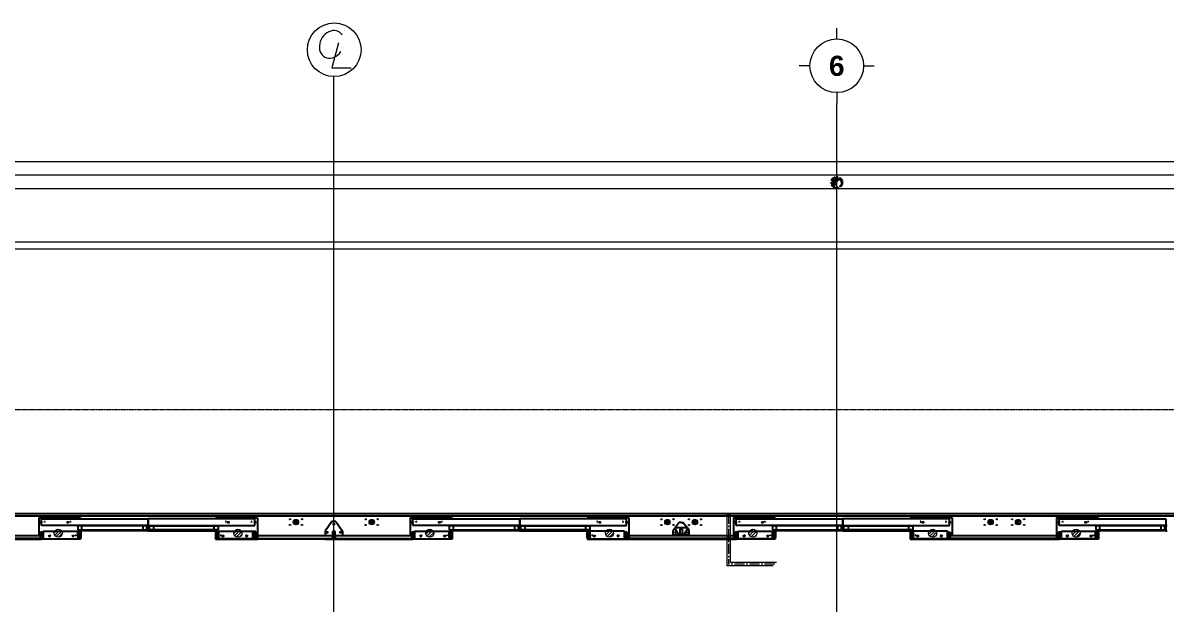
# Model space of a CAD drawing. Header units: millimetres. Extents: x -200069 to 184689, y -19972 to 101699.
# Drawn here: x -4638 to 12412, y 3678 to 12343 of the extents above; entities that cross this region are included whole.
import ezdxf
from ezdxf.enums import TextEntityAlignment as Align

# ---------------------------------------------------------------- set-up
doc = ezdxf.new("R2010")
doc.units = ezdxf.units.MM
for name, pattern in [('CENTER', [50.8, 31.75, -6.35, 6.35, -6.35]), ('CENTER2', [1.125, 0.75, -0.125, 0.125, -0.125]), ('HIDDEN', [0.2, 0.1, -0.1]), ('X-45-STST-GRID$0$CENTER2', [28.575, 19.05, -3.175, 3.175, -3.175]), ('X-45-STST-GRID$0$Grid Line', [9.5, 5, -1.5, 1.5, -1.5]), ('X-45-STST-PL-PF$0$CENTER2', [28.575, 19.05, -3.175, 3.175, -3.175]), ('X-45-STST-PL-PF$0$DASHDOT', [1, 0.5, -0.25, 0, -0.25])]:
    doc.linetypes.add(name, pattern=pattern)
doc.layers.get('Defpoints').update_dxf_attribs({"color": 6})
for name, color, linetype in [('AHM_ANCRAGE', 7, 'Continuous'), ('ARC EDGE', 4, 'Continuous'), ('RC EDGE', 2, 'Continuous'), ('X-45-STST-PL-PF$0$MEP-PL-SW', 140, 'X-45-STST-PL-PF$0$DASHDOT')]:
    doc.layers.add(name, color=color, linetype=linetype)
for name, color, linetype, lineweight in [('ARC_HATCH', 8, 'Continuous', 25), ('ARC_TEXT_100', 2, 'Continuous', 5), ('PSD Anchor Hole', 7, 'Continuous', 15), ('PSD Exp.JT', 1, 'Continuous', 5), ('PSD ODS Pene Hole', 5, 'Continuous', 15), ('PSD Pene Hole', 9, 'Continuous', 15), ('X-45-STST-GRID$0$ARC_AXIS_LINE', 240, 'CENTER', 13), ('X-45-STST-PL-PF$0$ARC_FLOOR', 2, 'Continuous', 5), ('X-45-STST-PL-PF$0$ARC_FRAME', 151, 'Continuous', 5), ('X-45-STST-PL-PF$0$ARC_GATE AXIS', 240, 'Continuous', 5)]:
    doc.layers.add(name, color=color, linetype=linetype, lineweight=lineweight)
doc.styles.add('X-45-STST-GRID$0$CP2-CSA-IT-STTST-45012$0$Arial_B', font='arialbd.ttf', dxfattribs={"width": 0.8, "height": 761.067151})

# ---------------------------------------------------------------- blocks, each defined once
blk = doc.blocks.new('X-45-STST-PL-PF$0$PIPE')
h = blk.add_hatch(color=256)
h.dxf.hatch_style = 1
h.paths.add_polyline_path([(50, 0, 1), (0, 0, -1), (-50, 0, 1)])
at = {"ltscale": 100}
for radius in [57, 50]:
    blk.add_circle((0, 0), radius, dxfattribs=at)
for centre, start, end in [((-25, 0), 180, 0), ((25, 0), 0, 180)]:
    blk.add_arc(centre, 25, start, end)
blk = doc.blocks.new('X-45-STST-PL-PF$0$Roof drainage pipe')
at = {"layer": 'X-45-STST-PL-PF$0$MEP-PL-SW', "linetype": 'Continuous', "xscale": 1.473684210526699, "yscale": 1.473684210526699, "zscale": 1.473684210526699, "rotation": 180}
blk.add_blockref('X-45-STST-PL-PF$0$PIPE', (7500, 9965), dxfattribs=at)
blk = doc.blocks.new('PSD FDP hole1')
at = {"layer": 'PSD Pene Hole'}
h = blk.add_hatch(dxfattribs=at)
h.set_pattern_fill('ANSI31', color=8, scale=10)
h.set_pattern_definition([(45, (-2990203.302, -2087212.618), (-22.4506403, 22.4506403), [])])
h.paths.add_polyline_path([(-5, 14, -1), (-125, 14, -1)])
at = {"layer": 'PSD Pene Hole', "color": 240}
blk.add_circle((-65, 14), 60, dxfattribs=at)
blk = doc.blocks.new('PSD FDP AB1')
at = {"layer": 'PSD Anchor Hole', "linetype": 'HIDDEN', "ltscale": 100}
for centre in [(-3, 0), (377, 0), (72, -205), (452, -204)]:
    blk.add_circle(centre, 9, dxfattribs=at)
blk = doc.blocks.new('PSD ODS AB1')
at = {"layer": 'PSD Anchor Hole', "linetype": 'HIDDEN', "ltscale": 10}
for centre in [(0, 85), (0, 0), (180, 85), (180, 0)]:
    blk.add_circle(centre, 9, dxfattribs=at)
blk = doc.blocks.new('PSD ODS hole1')
at = {"layer": 'PSD ODS Pene Hole'}
h = blk.add_hatch(dxfattribs=at)
h.set_pattern_fill('ANSI31', color=8, scale=5)
h.set_pattern_definition([(45, (-2988796.991, -2149653.738), (-11.22532015, 11.22532015), [])])
h.paths.add_polyline_path([(-40, 0, -1), (40, 0, -1)])
at = {"layer": 'PSD ODS Pene Hole', "color": 240}
blk.add_circle((0, 0), 40, dxfattribs=at)
blk = doc.blocks.new('platform nosing')
at = {"layer": 'ARC EDGE', "flags": 128}
blk.add_lwpolyline([(99922, 5025), (36094, 5025)], dxfattribs=at)
at = {"layer": 'PSD Exp.JT', "color": 1}
for p, q in [((73360, 5025), (73360, 4250)), ((73410, 5025), (73410, 4300)), ((74100, 4300), (73410, 4300)), ((74050, 4250), (73360, 4250))]:
    blk.add_line(p, q, dxfattribs=at)
at = {"layer": 'PSD Exp.JT', "color": 1, "linetype": 'CENTER2', "ltscale": 200}
for p in [(73385, 5025), (74075, 4275)]:
    blk.add_line(p, (73385, 4275), dxfattribs=at)
at = {"layer": 'RC EDGE', "color": 2, "flags": 128}
blk.add_lwpolyline([(0, 3701), (2120, 3861), (6111, 4131), (10104, 4360), (16098, 4630), (24095, 4850), (30094, 4943), (36094, 4995), (99922, 4995), (105922, 4943), (111922, 4850), (119918, 4630), (125912, 4360), (129906, 4131), (133897, 3861), (135000, 3782)], dxfattribs=at)
at = {"layer": 'PSD Anchor Hole', "color": 1}
for name, p in [('PSD ODS AB1', (66845, 4858)), ('PSD ODS AB1', (67975, 4858)), ('PSD ODS AB1', (72385, 4858)), ('PSD ODS AB1', (72795, 4858)), ('PSD ODS AB1', (77205, 4858)), ('PSD ODS AB1', (77615, 4858)), ('PSD FDP AB1', (63192, 4906)), ('PSD FDP AB1', (68732, 4906)), ('PSD FDP AB1', (73552, 4906)), ('PSD FDP AB1', (78372, 4906))]:
    blk.add_blockref(name, p, dxfattribs=at)
at = {"layer": 'PSD Anchor Hole', "color": 1, "xscale": -1}
for p in [(66268, 4906), (71808, 4906), (76628, 4906)]:
    blk.add_blockref('PSD FDP AB1', p, dxfattribs=at)
at = {"layer": 'PSD ODS Pene Hole', "color": 1}
for p in [(66935, 4900), (68065, 4900), (72475, 4900), (72885, 4900), (77295, 4900), (77705, 4900)]:
    blk.add_blockref('PSD ODS hole1', p, dxfattribs=at)
at = {"layer": 'PSD Pene Hole', "color": 1}
for p in [(63455, 4721), (66135, 4721), (68995, 4721), (71675, 4721), (73815, 4721), (76495, 4721), (78635, 4721)]:
    blk.add_blockref('PSD FDP hole1', p, dxfattribs=at)
blk = doc.blocks.new('X-45-STST-GRID$0$CP2-CSA-IT-STTST-45012$0$Grid - ACT_Grid Head - Circle-231358-TÂ_NG 1-TÂ_NG TRÊ_T                                                                                  LEVEL 1-GROUND LEVEL')
for p, q in [((0, 4), (0, 5.6)), ((-4, 0), (-5.6, 0)), ((4, 0), (5.6, 0)), ((0, -4), (0, -5.6))]:
    blk.add_line(p, q)
blk.add_circle((0, 0), 4)
at = {"style": 'X-45-STST-GRID$0$CP2-CSA-IT-STTST-45012$0$Arial_B'}
blk.add_attdef('A', text='', height=3, dxfattribs=at).set_placement((0, 0), align=Align.MIDDLE_CENTER)
blk = doc.blocks.new('X-45-STST-GRID$0$CL')
for p, q in [((126, 1259), (-123, 331)), ((-123, 331), (597, 331))]:
    blk.add_line(p, q)
blk.add_circle((-36, 999), 1000)
blk.add_ellipse((-131, 1200), major_axis=(270, 468), ratio=0.8, start_param=-0.382747, end_param=4.594878)
blk = doc.blocks.new('A$Cb3e1eea9')
for p, q in [((63099, 13937), (63722, 13937)), ((63099, 13937), (63099, 13678)), ((63099, 13823), (63099, 13823)), ((63138, 13823), (63138, 13925)), ((63138, 13925), (64727, 13925)), ((64727, 13823), (63138, 13823)), ((63682, 13818), (63682, 13823)), ((63742, 13818), (63682, 13818)), ((63682, 13818), (63682, 13758)), ((63722, 13937), (63722, 13925)), ((63722, 13823), (63722, 13818)), ((63742, 13758), (63742, 13818)), ((64652, 13818), (63742, 13818)), ((64712, 13818), (64652, 13818)), ((64652, 13818), (64652, 13758)), ((64712, 13758), (64712, 13818)), ((64712, 13818), (64730, 13818)), ((64712, 13744), (64712, 13818)), ((64727, 13925), (64727, 13823)), ((64730, 13829), (64728, 13829)), ((64730, 13829), (64730, 13831)), ((64730, 13829), (64730, 13831)), ((64730, 13818), (64730, 13829)), ((64730, 13829), (64732, 13829)), ((64730, 13818), (64730, 13829)), ((64748, 13818), (64730, 13818)), ((64730, 13818), (64730, 13744)), ((64730, 13818), (64730, 13744)), ((66322, 13925), (64733, 13925)), ((64733, 13925), (64733, 13823)), ((64733, 13823), (66322, 13823)), ((64748, 13758), (64748, 13818)), ((64748, 13818), (64808, 13818)), ((64748, 13744), (64748, 13818)), ((64808, 13818), (64808, 13758)), ((64808, 13818), (65717, 13818)), ((65717, 13758), (65717, 13818)), ((65717, 13818), (65777, 13818)), ((66360, 13937), (65737, 13937)), ((65737, 13937), (65737, 13925)), ((65737, 13823), (65737, 13818)), ((65777, 13818), (65777, 13823)), ((65777, 13818), (65777, 13758)), ((66322, 13823), (66322, 13925)), ((66360, 13937), (66360, 13622)), ((67472, 13882), (67370, 13742)), ((67527, 13882), (67472, 13882)), ((67527, 13882), (67630, 13742)), ((68639, 13937), (69262, 13937)), ((68639, 13937), (68639, 13678)), ((68639, 13823), (68639, 13823)), ((68678, 13823), (68678, 13925)), ((68678, 13925), (70267, 13925)), ((70267, 13823), (68678, 13823)), ((69222, 13818), (69222, 13823)), ((69282, 13818), (69222, 13818)), ((69222, 13818), (69222, 13758)), ((69262, 13937), (69262, 13925)), ((69262, 13823), (69262, 13818)), ((69282, 13758), (69282, 13818)), ((70192, 13818), (69282, 13818)), ((70252, 13818), (70192, 13818)), ((70192, 13818), (70192, 13758)), ((70252, 13758), (70252, 13818)), ((70252, 13818), (70270, 13818)), ((70252, 13744), (70252, 13818)), ((70267, 13925), (70267, 13823)), ((70270, 13829), (70268, 13829)), ((70270, 13829), (70270, 13831)), ((70270, 13829), (70270, 13831)), ((70270, 13829), (70272, 13829)), ((70270, 13818), (70270, 13829)), ((70270, 13818), (70270, 13829)), ((70288, 13818), (70270, 13818)), ((70270, 13818), (70270, 13744)), ((70270, 13818), (70270, 13744)), ((71862, 13925), (70273, 13925)), ((70273, 13925), (70273, 13823)), ((70273, 13823), (71862, 13823)), ((70288, 13744), (70288, 13818)), ((70288, 13758), (70288, 13818)), ((70288, 13818), (70348, 13818)), ((70348, 13818), (71257, 13818)), ((70348, 13818), (70348, 13758)), ((71257, 13758), (71257, 13818)), ((71257, 13818), (71317, 13818)), ((71277, 13937), (71277, 13925)), ((71900, 13937), (71277, 13937)), ((71277, 13823), (71277, 13818)), ((71317, 13818), (71317, 13823)), ((71317, 13818), (71317, 13758)), ((71862, 13823), (71862, 13925)), ((71900, 13937), (71900, 13622)), ((71900, 13823), (71900, 13823)), ((72652, 13871), (72589, 13789)), ((72680, 13871), (72652, 13871)), ((72680, 13871), (72707, 13871)), ((72771, 13789), (72707, 13871)), ((73459, 13937), (74082, 13937)), ((73459, 13937), (73459, 13622)), ((73498, 13823), (73498, 13925)), ((73498, 13925), (75087, 13925)), ((75087, 13823), (73498, 13823)), ((74042, 13818), (74042, 13823)), ((74102, 13818), (74042, 13818)), ((74042, 13818), (74042, 13758)), ((74082, 13937), (74082, 13925)), ((74082, 13823), (74082, 13818)), ((74102, 13758), (74102, 13818)), ((75012, 13818), (74102, 13818)), ((75072, 13818), (75012, 13818)), ((75012, 13818), (75012, 13758)), ((75072, 13758), (75072, 13818)), ((75072, 13818), (75090, 13818)), ((75072, 13744), (75072, 13818)), ((75087, 13925), (75087, 13823)), ((75090, 13829), (75088, 13829)), ((75090, 13829), (75090, 13831)), ((75090, 13829), (75090, 13831)), ((75090, 13818), (75090, 13829)), ((75090, 13829), (75092, 13829)), ((75090, 13818), (75090, 13829)), ((75090, 13818), (75090, 13744)), ((75108, 13818), (75090, 13818)), ((75090, 13818), (75090, 13744)), ((76682, 13925), (75093, 13925)), ((75093, 13925), (75093, 13823)), ((75093, 13823), (76682, 13823)), ((75108, 13758), (75108, 13818)), ((75108, 13818), (75168, 13818)), ((75108, 13744), (75108, 13818)), ((75168, 13818), (75168, 13758)), ((75168, 13818), (76077, 13818)), ((76077, 13758), (76077, 13818)), ((76077, 13818), (76137, 13818)), ((76720, 13937), (76097, 13937)), ((76097, 13937), (76097, 13925)), ((76097, 13823), (76097, 13818)), ((76137, 13818), (76137, 13823)), ((76137, 13818), (76137, 13758)), ((76682, 13823), (76682, 13925)), ((76720, 13937), (76720, 13678)), ((76720, 13823), (76720, 13823)), ((78279, 13937), (78279, 13622)), ((78279, 13937), (78902, 13937)), ((78318, 13823), (78318, 13925)), ((78318, 13925), (79907, 13925)), ((79907, 13823), (78318, 13823)), ((78862, 13818), (78862, 13823)), ((78922, 13818), (78862, 13818)), ((78862, 13818), (78862, 13758)), ((78902, 13937), (78902, 13925)), ((78902, 13823), (78902, 13818)), ((79832, 13818), (78922, 13818)), ((78922, 13758), (78922, 13818)), ((79892, 13818), (79832, 13818)), ((79832, 13818), (79832, 13758)), ((79892, 13758), (79892, 13818)), ((79892, 13818), (79910, 13818)), ((79892, 13744), (79892, 13818)), ((79907, 13925), (79907, 13823)), ((79910, 13829), (79908, 13829)), ((79910, 13829), (79910, 13831)), ((79910, 13829), (79910, 13831)), ((79910, 13818), (79910, 13829)), ((79910, 13829), (79912, 13829)), ((79910, 13818), (79910, 13829)), ((79910, 13818), (79910, 13744)), ((79928, 13818), (79910, 13818)), ((79910, 13818), (79910, 13744)), ((61514, 13678), (63125, 13678)), ((63125, 13647), (63165, 13727)), ((63125, 13727), (63125, 13647)), ((63165, 13727), (63125, 13727)), ((63125, 13727), (63165, 13647)), ((63125, 13678), (63125, 13630)), ((63125, 13647), (63125, 13678)), ((63125, 13647), (63165, 13647)), ((63165, 13647), (63125, 13647)), ((63165, 13739), (63680, 13739)), ((63165, 13739), (63165, 13628)), ((63165, 13647), (63165, 13727)), ((63680, 13739), (63680, 13628)), ((63680, 13647), (63680, 13737)), ((63680, 13737), (63725, 13737)), ((63680, 13737), (63725, 13647)), ((63680, 13647), (63725, 13737)), ((63680, 13647), (63725, 13647)), ((63725, 13647), (63680, 13647)), ((63682, 13758), (63742, 13758)), ((63682, 13744), (63682, 13752)), ((64712, 13752), (63682, 13752)), ((64712, 13744), (63682, 13744)), ((63722, 13758), (63722, 13752)), ((63722, 13744), (63722, 13737)), ((63722, 13647), (63722, 13622)), ((63725, 13737), (63725, 13647)), ((63742, 13758), (64712, 13758)), ((64712, 13744), (64712, 13752)), ((64730, 13744), (64712, 13744)), ((64730, 13744), (64748, 13744)), ((65717, 13758), (64748, 13758)), ((64748, 13744), (64748, 13752)), ((64748, 13752), (65777, 13752)), ((64748, 13744), (65777, 13744)), ((65777, 13758), (65717, 13758)), ((65780, 13737), (65735, 13737)), ((65735, 13737), (65735, 13647)), ((65735, 13647), (65780, 13737)), ((65735, 13737), (65780, 13647)), ((65780, 13647), (65735, 13647)), ((65780, 13647), (65735, 13647)), ((65737, 13758), (65737, 13752)), ((65737, 13744), (65737, 13737)), ((65737, 13647), (65737, 13622)), ((65777, 13744), (65777, 13752)), ((65780, 13739), (65780, 13628)), ((65780, 13739), (66294, 13739)), ((65780, 13647), (65780, 13737)), ((66294, 13628), (66294, 13739)), ((66314, 13737), (66294, 13737)), ((66294, 13737), (66294, 13647)), ((66294, 13737), (66334, 13647)), ((66334, 13737), (66294, 13737)), ((66294, 13647), (66334, 13737)), ((66334, 13727), (66294, 13647)), ((66294, 13727), (66334, 13727)), ((66294, 13727), (66334, 13647)), ((66294, 13647), (66294, 13727)), ((66334, 13647), (66294, 13647)), ((66334, 13647), (66294, 13647)), ((66334, 13647), (66334, 13737)), ((66334, 13727), (66334, 13647)), ((66334, 13630), (66334, 13678)), ((66334, 13678), (67480, 13678)), ((67370, 13742), (67370, 13678)), ((67500, 13737), (67480, 13737)), ((67480, 13737), (67520, 13647)), ((67480, 13647), (67520, 13737)), ((67480, 13737), (67480, 13647)), ((67520, 13737), (67480, 13737)), ((67480, 13678), (67480, 13630)), ((67520, 13647), (67480, 13647)), ((67480, 13647), (67520, 13647)), ((67520, 13647), (67520, 13737)), ((67520, 13678), (67520, 13630)), ((67520, 13678), (68665, 13678)), ((67630, 13742), (67630, 13678)), ((68665, 13647), (68705, 13727)), ((68705, 13727), (68665, 13727)), ((68665, 13727), (68665, 13647)), ((68665, 13727), (68705, 13647)), ((68665, 13678), (68665, 13630)), ((68665, 13647), (68705, 13647)), ((68705, 13647), (68665, 13647)), ((68705, 13739), (69220, 13739)), ((68705, 13739), (68705, 13628)), ((68705, 13647), (68705, 13727)), ((69220, 13739), (69220, 13628)), ((69220, 13647), (69220, 13737)), ((69220, 13737), (69265, 13737)), ((69265, 13647), (69220, 13737)), ((69265, 13737), (69220, 13647)), ((69220, 13647), (69265, 13647)), ((69222, 13758), (69282, 13758)), ((69222, 13744), (69222, 13752)), ((70252, 13752), (69222, 13752)), ((70252, 13744), (69222, 13744)), ((69262, 13758), (69262, 13752)), ((69262, 13744), (69262, 13737)), ((69262, 13647), (69262, 13622)), ((69265, 13737), (69265, 13647)), ((69282, 13758), (70252, 13758)), ((70252, 13744), (70252, 13752)), ((70270, 13744), (70252, 13744)), ((70270, 13744), (70288, 13744)), ((71257, 13758), (70288, 13758)), ((70288, 13744), (70288, 13752)), ((70288, 13752), (71317, 13752)), ((70288, 13744), (71317, 13744)), ((71317, 13758), (71257, 13758)), ((71275, 13647), (71320, 13737)), ((71275, 13737), (71320, 13647)), ((71320, 13737), (71275, 13737)), ((71275, 13737), (71275, 13647)), ((71320, 13647), (71275, 13647)), ((71320, 13647), (71275, 13647)), ((71320, 13647), (71275, 13647)), ((71277, 13758), (71277, 13752)), ((71277, 13744), (71277, 13737)), ((71277, 13647), (71277, 13622)), ((71317, 13744), (71317, 13752)), ((71834, 13739), (71320, 13739)), ((71320, 13739), (71320, 13628)), ((71320, 13647), (71320, 13737)), ((71834, 13628), (71834, 13739)), ((71875, 13727), (71834, 13727)), ((71834, 13647), (71875, 13727)), ((71834, 13727), (71875, 13647)), ((71834, 13727), (71874, 13647)), ((71834, 13647), (71874, 13727)), ((71834, 13727), (71834, 13647)), ((71874, 13727), (71834, 13727)), ((71875, 13647), (71834, 13647)), ((71875, 13647), (71834, 13647)), ((71834, 13647), (71874, 13647)), ((71874, 13727), (71874, 13647)), ((71874, 13678), (73485, 13678)), ((71874, 13678), (71874, 13630)), ((71875, 13647), (71875, 13727)), ((71875, 13727), (71875, 13647)), ((72583, 13781), (72560, 13751)), ((72560, 13681), (72560, 13751)), ((72800, 13681), (72560, 13681)), ((72578, 13789), (72647, 13681)), ((72782, 13789), (72578, 13789)), ((72589, 13789), (72583, 13781)), ((72660, 13771), (72660, 13691)), ((72700, 13771), (72660, 13771)), ((72660, 13691), (72700, 13691)), ((72700, 13691), (72700, 13771)), ((72782, 13789), (72713, 13681)), ((72771, 13789), (72777, 13781)), ((72800, 13751), (72777, 13781)), ((72800, 13681), (72800, 13751)), ((72800, 13681), (72800, 13721)), ((73485, 13647), (73525, 13727)), ((73525, 13727), (73485, 13727)), ((73485, 13727), (73525, 13647)), ((73485, 13727), (73485, 13647)), ((73485, 13647), (73525, 13727)), ((73485, 13727), (73485, 13647)), ((73485, 13727), (73525, 13647)), ((73525, 13727), (73485, 13727)), ((73485, 13678), (73485, 13630)), ((73485, 13647), (73525, 13647)), ((73525, 13647), (73485, 13647)), ((73525, 13628), (73525, 13739)), ((73525, 13739), (74040, 13739)), ((73525, 13647), (73525, 13727)), ((73525, 13727), (73525, 13647)), ((74040, 13739), (74040, 13628)), ((74040, 13647), (74040, 13737)), ((74040, 13737), (74085, 13737)), ((74040, 13647), (74085, 13737)), ((74040, 13737), (74085, 13647)), ((74040, 13647), (74085, 13647)), ((74085, 13647), (74040, 13647)), ((74042, 13758), (74102, 13758)), ((74042, 13744), (74042, 13752)), ((75072, 13752), (74042, 13752)), ((75072, 13744), (74042, 13744)), ((74082, 13758), (74082, 13752)), ((74082, 13744), (74082, 13737)), ((74082, 13647), (74082, 13622)), ((74085, 13737), (74085, 13647)), ((74102, 13758), (75072, 13758)), ((75072, 13744), (75072, 13752)), ((75090, 13744), (75072, 13744)), ((75090, 13744), (75108, 13744)), ((76077, 13758), (75108, 13758)), ((75108, 13744), (75108, 13752)), ((75108, 13752), (76137, 13752)), ((75108, 13744), (76137, 13744)), ((76137, 13758), (76077, 13758)), ((76140, 13737), (76095, 13737)), ((76095, 13737), (76095, 13647)), ((76095, 13737), (76140, 13647)), ((76095, 13647), (76140, 13737)), ((76140, 13647), (76095, 13647)), ((76140, 13647), (76095, 13647)), ((76097, 13758), (76097, 13752)), ((76097, 13744), (76097, 13737)), ((76097, 13647), (76097, 13622)), ((76137, 13744), (76137, 13752)), ((76140, 13739), (76140, 13628)), ((76654, 13739), (76140, 13739)), ((76140, 13647), (76140, 13737)), ((76654, 13739), (76654, 13628)), ((76654, 13647), (76654, 13727)), ((76654, 13727), (76694, 13727)), ((76654, 13727), (76694, 13647)), ((76654, 13647), (76694, 13727)), ((76694, 13647), (76654, 13647)), ((76694, 13647), (76654, 13647)), ((76694, 13727), (76694, 13647)), ((76694, 13647), (76694, 13678)), ((76694, 13678), (76694, 13630)), ((76694, 13678), (78305, 13678)), ((78305, 13647), (78345, 13727)), ((78345, 13727), (78305, 13727)), ((78305, 13727), (78345, 13647)), ((78305, 13727), (78305, 13647)), ((78305, 13647), (78345, 13727)), ((78305, 13727), (78345, 13647)), ((78305, 13727), (78345, 13727)), ((78305, 13727), (78305, 13647)), ((78305, 13678), (78305, 13630)), ((78305, 13647), (78345, 13647)), ((78345, 13647), (78305, 13647)), ((78345, 13739), (78860, 13739)), ((78345, 13628), (78345, 13739)), ((78345, 13647), (78345, 13727)), ((78345, 13727), (78345, 13647)), ((78860, 13739), (78860, 13628)), ((78860, 13647), (78905, 13737)), ((78860, 13737), (78905, 13647)), ((78860, 13647), (78860, 13737)), ((78860, 13737), (78905, 13737)), ((78905, 13647), (78860, 13647)), ((78860, 13647), (78905, 13647)), ((78862, 13758), (78922, 13758)), ((78862, 13744), (78862, 13752)), ((79892, 13752), (78862, 13752)), ((79892, 13744), (78862, 13744)), ((78902, 13758), (78902, 13752)), ((78902, 13744), (78902, 13737)), ((78902, 13647), (78902, 13622)), ((78905, 13737), (78905, 13647)), ((78922, 13758), (79892, 13758)), ((79892, 13744), (79892, 13752)), ((79910, 13744), (79892, 13744)), ((79910, 13744), (79928, 13744)), ((63143, 13630), (61499, 13630)), ((61499, 13622), (63143, 13622)), ((63722, 13622), (63099, 13622)), ((63099, 13622), (63099, 13622)), ((63099, 13622), (63133, 13622)), ((63099, 13622), (63124, 13622)), ((63147, 13622), (63142, 13622)), ((63143, 13622), (63143, 13630)), ((63147, 13622), (63147, 13622)), ((63148, 13622), (63148, 13628)), ((63148, 13628), (63700, 13628)), ((63722, 13622), (63680, 13622)), ((63700, 13628), (63700, 13622)), ((63722, 13622), (63722, 13622)), ((65737, 13622), (66360, 13622)), ((65737, 13622), (65780, 13622)), ((65737, 13622), (65737, 13622)), ((65760, 13628), (65760, 13622)), ((66312, 13628), (65760, 13628)), ((66312, 13622), (66312, 13628)), ((66313, 13622), (66313, 13622)), ((66313, 13622), (66318, 13622)), ((66319, 13622), (66319, 13630)), ((66319, 13630), (67498, 13630)), ((67498, 13622), (66319, 13622)), ((66360, 13622), (66326, 13622)), ((66360, 13622), (66335, 13622)), ((66360, 13622), (66360, 13622)), ((67370, 13622), (67630, 13622)), ((67498, 13630), (67498, 13622)), ((67502, 13622), (67502, 13630)), ((67502, 13630), (68683, 13630)), ((67502, 13622), (68682, 13622)), ((67519, 13630), (68664, 13630)), ((69262, 13622), (68639, 13622)), ((68639, 13622), (68639, 13622)), ((68639, 13622), (68673, 13622)), ((68639, 13622), (68664, 13622)), ((68687, 13622), (68682, 13622)), ((68683, 13622), (68683, 13630)), ((68687, 13622), (68687, 13622)), ((68688, 13622), (68688, 13628)), ((68688, 13628), (69240, 13628)), ((69262, 13622), (69220, 13622)), ((69240, 13628), (69240, 13622)), ((69262, 13622), (69262, 13622)), ((71277, 13622), (71900, 13622)), ((71277, 13622), (71320, 13622)), ((71277, 13622), (71277, 13622)), ((71300, 13628), (71853, 13628)), ((71300, 13628), (71300, 13622)), ((71853, 13622), (71853, 13628)), ((71853, 13622), (71853, 13622)), ((71853, 13622), (71858, 13622)), ((71859, 13622), (71859, 13630)), ((73503, 13630), (71859, 13630)), ((71859, 13622), (73503, 13622)), ((71900, 13622), (71866, 13622)), ((71900, 13622), (71875, 13622)), ((71900, 13622), (71900, 13622)), ((74082, 13622), (73459, 13622)), ((73459, 13622), (73459, 13622)), ((73459, 13622), (73493, 13622)), ((73459, 13622), (73484, 13622)), ((73507, 13622), (73502, 13622)), ((73503, 13622), (73503, 13630)), ((73507, 13622), (73507, 13628)), ((74060, 13628), (73507, 13628)), ((73507, 13622), (73507, 13622)), ((74082, 13622), (74040, 13622)), ((74060, 13628), (74060, 13622)), ((74082, 13622), (74082, 13622)), ((76097, 13622), (76720, 13622)), ((76097, 13622), (76140, 13622)), ((76097, 13622), (76097, 13622)), ((76120, 13628), (76120, 13622)), ((76672, 13628), (76120, 13628)), ((76672, 13622), (76672, 13628)), ((76673, 13622), (76673, 13622)), ((76673, 13622), (76678, 13622)), ((78323, 13630), (76677, 13630)), ((76677, 13622), (76677, 13630)), ((76677, 13622), (78323, 13622)), ((76720, 13622), (76686, 13622)), ((76720, 13622), (76695, 13622)), ((76720, 13622), (76720, 13622)), ((78902, 13622), (78279, 13622)), ((78279, 13622), (78279, 13622)), ((78279, 13622), (78313, 13622)), ((78279, 13622), (78304, 13622)), ((78327, 13622), (78322, 13622)), ((78323, 13622), (78323, 13630)), ((78327, 13622), (78327, 13628)), ((78880, 13628), (78327, 13628)), ((78327, 13622), (78327, 13622)), ((78902, 13622), (78860, 13622)), ((78880, 13628), (78880, 13622)), ((78902, 13622), (78902, 13622))]:
    blk.add_line(p, q)
for centre in [(72595, 13721), (72765, 13721)]:
    blk.add_circle(centre, 9)
at = {"layer": 'AHM_ANCRAGE', "ltscale": 0.1}
for centre in [(63133, 13872), (63533, 13872), (65926, 13872), (66326, 13872), (68673, 13872), (69073, 13872), (71466, 13872), (71866, 13872), (73493, 13872), (73893, 13872), (76286, 13872), (76686, 13872), (78313, 13872), (78713, 13872), (63258, 13667), (63613, 13667), (65846, 13667), (66201, 13667), (68798, 13667), (69153, 13667), (71386, 13667), (71741, 13667), (73618, 13667), (73973, 13667), (76206, 13667), (76561, 13667), (78438, 13667), (78793, 13667)]:
    blk.add_circle(centre, 9, dxfattribs=at)
at = {"layer": 'AHM_ANCRAGE'}
for centre in [(67500, 13842), (67400, 13722), (67600, 13722)]:
    blk.add_circle(centre, 9, dxfattribs=at)

msp = doc.modelspace()

# ---------------------------------------------------------------- linework, layer by layer
at = {"layer": 'X-45-STST-GRID$0$ARC_AXIS_LINE', "linetype": 'X-45-STST-GRID$0$Grid Line'}
for p, q in [((0, -17972), (0, 11543)), ((7500, -17972), (7500, 11143)), ((-90950, 8975), (100848, 8975))]:
    msp.add_line(p, q, dxfattribs=at)
at = {"layer": 'X-45-STST-PL-PF$0$ARC_FLOOR'}
msp.add_lwpolyline([(-68400, 9875), (68400, 9875), (68400, 9075), (-68400, 9075)], close=True, dxfattribs=at)
msp.add_lwpolyline([(32422, 5025), (-31406, 5025)], dxfattribs=at)
at = {"layer": 'X-45-STST-PL-PF$0$ARC_FRAME', "linetype": 'Continuous'}
msp.add_lwpolyline([(68400, 10075), (-68400, 10075), (-68400, 10275), (68400, 10275)], close=True, dxfattribs=at)
at = {"layer": 'X-45-STST-PL-PF$0$ARC_GATE AXIS', "linetype": 'X-45-STST-PL-PF$0$CENTER2', "lineweight": 18}
msp.add_lwpolyline([(32422, 6575), (-31406, 6575), (-31746, 6575), (-32746, 6575), (-33746, 6575), (-34746, 6574), (-35746, 6573), (-36746, 6571), (-37746, 6568), (-38746, 6562), (-39746, 6555), (-40746, 6546), (-41406, 6538, 0.029169), (-87919, 3238)], format="xyb", dxfattribs=at)

# ---------------------------------------------------------------- block references
at = {"color": 244, "linetype": 'Continuous', "true_color": 0x991b1e}
msp.add_blockref('X-45-STST-PL-PF$0$Roof drainage pipe', (0, 0), dxfattribs=at)
at = {"layer": 'ARC_HATCH', "ltscale": 0.02}
msp.add_blockref('A$Cb3e1eea9', (-67500, -8975), dxfattribs=at)
at = {"layer": 'ARC_TEXT_100', "linetype": 'X-45-STST-GRID$0$CENTER2', "xscale": 0.4, "yscale": 0.4, "zscale": 0.4}
msp.add_blockref('X-45-STST-GRID$0$CL', (20, 11543), dxfattribs=at)
at = {"layer": 'ARC_TEXT_100'}
ref = msp.add_blockref('X-45-STST-GRID$0$CP2-CSA-IT-STTST-45012$0$Grid - ACT_Grid Head - Circle-231358-TÂ_NG 1-TÂ_NG TRÊ_T                                                                                  LEVEL 1-GROUND LEVEL', (7500, 11703), dxfattribs=dict(at, xscale=100, yscale=100, zscale=100))
ref.add_attrib('A', '6', dxfattribs={"layer": '0', "height": 300, "style": 'X-45-STST-GRID$0$CP2-CSA-IT-STTST-45012$0$Arial_B'}).set_placement((7500, 11703), align=Align.MIDDLE_CENTER)
ref.add_attrib('A', '6', dxfattribs={"layer": '0', "height": 300, "style": 'X-45-STST-GRID$0$CP2-CSA-IT-STTST-45012$0$Arial_B'}).set_placement((7500, 11703), align=Align.MIDDLE_CENTER)
ref.add_attrib('A', '6', dxfattribs={"layer": '0', "height": 300, "style": 'X-45-STST-GRID$0$CP2-CSA-IT-STTST-45012$0$Arial_B'}).set_placement((7500, 11703), align=Align.MIDDLE_CENTER)
ref.add_attrib('A', '6', dxfattribs={"layer": '0', "height": 300, "style": 'X-45-STST-GRID$0$CP2-CSA-IT-STTST-45012$0$Arial_B'}).set_placement((7500, 11703), align=Align.MIDDLE_CENTER)
at = {"layer": 'Defpoints'}
msp.add_blockref('platform nosing', (-67500, 0), dxfattribs=at)

doc.saveas('drawing.dxf')
